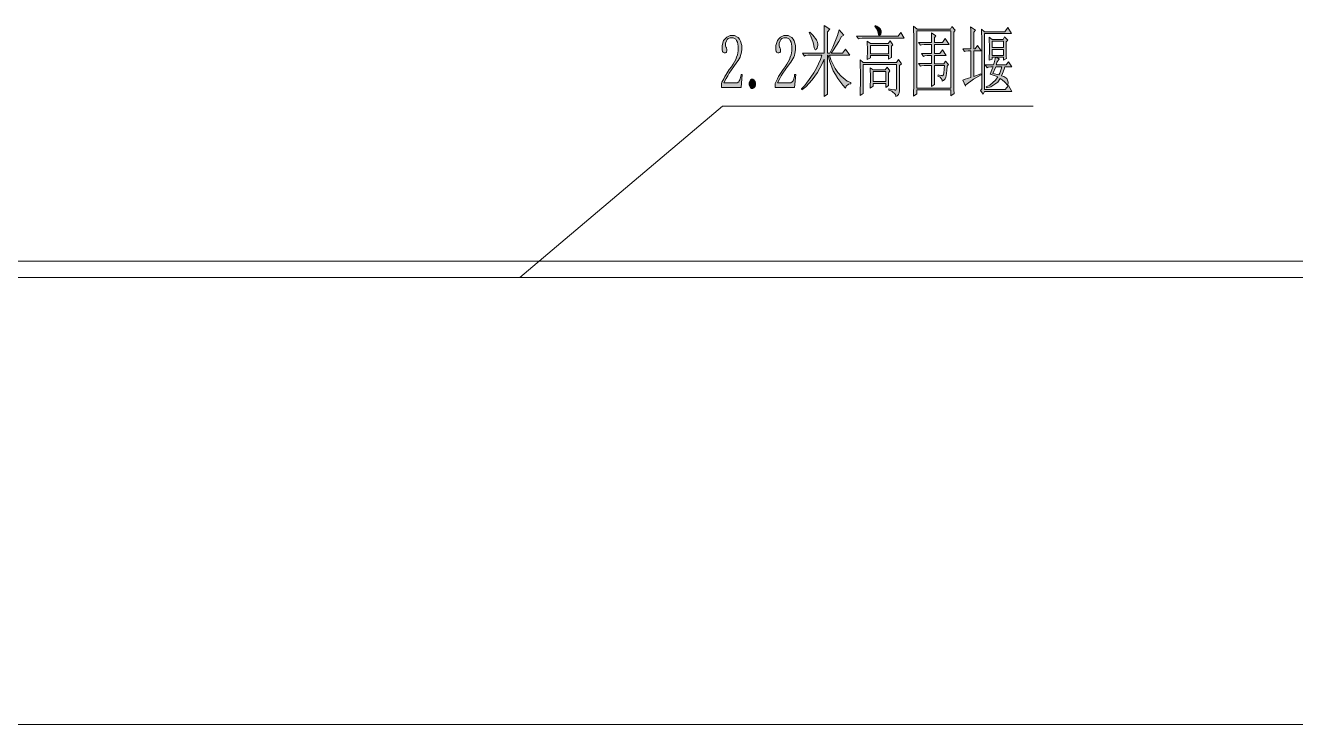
# Model space of a CAD drawing. Header units: millimetres. Extents: x -4415 to 173792, y -78716 to 47289.
# Drawn here: x 48387 to 62598, y -32199 to -24379 of the extents above; entities that cross this region are included whole.
import ezdxf

# ---------------------------------------------------------------- set-up
doc = ezdxf.new("R2010")
doc.units = ezdxf.units.MM

msp = doc.modelspace()

# ---------------------------------------------------------------- hatches: boundary and pattern name
h = msp.add_hatch(color=0)
h.dxf.hatch_style = 2
h.paths.add_polyline_path([(57324, -24691), (57324, -24490), (57324, -24463), (57323, -24409), (57322, -24382), (57387, -24420), (57359, -24450), (57359, -24691), (57385, -24691), (57421, -24624), (57474, -24493), (57490, -24430), (57545, -24490), (57519, -24504), (57487, -24558), (57428, -24653), (57401, -24691), (57528, -24691), (57563, -24644), (57610, -24711), (57383, -24711), (57398, -24765), (57446, -24861), (57478, -24904), (57512, -24947), (57582, -25004), (57620, -25019), (57620, -25033), (57597, -25035), (57570, -25058), (57563, -25080), (57532, -25048), (57475, -24973), (57449, -24929), (57425, -24886), (57384, -24776), (57369, -24711), (57359, -24711), (57359, -25036), (57359, -25072), (57360, -25126), (57361, -25147), (57322, -25174), (57323, -25123), (57324, -24914), (57324, -24755), (57300, -24810), (57249, -24906), (57220, -24947), (57191, -24989), (57118, -25065), (57073, -25100), (57068, -25090), (57107, -25050), (57176, -24959), (57206, -24908), (57236, -24859), (57281, -24759), (57296, -24711), (57157, -24711), (57142, -24711), (57114, -24716), (57102, -24722), (57080, -24691)])
h = msp.add_hatch(color=0)
h.dxf.hatch_style = 2
h.paths.add_polyline_path([(57892, -24389), (57894, -24379), (57913, -24389), (57939, -24407), (57945, -24415), (57953, -24422), (57960, -24439), (57961, -24450), (57961, -24460), (57958, -24476), (57954, -24481), (57950, -24488), (57944, -24493), (57940, -24493), (57932, -24480), (57929, -24466), (57925, -24448), (57906, -24409)])
h = msp.add_hatch(color=0)
h.paths.add_polyline_path([(58774, -25006), (58774, -25032), (58775, -25098), (58776, -25140), (58741, -25167), (58741, -25101), (58359, -25101), (58359, -25144), (58323, -25170), (58324, -25125), (58325, -25063), (58325, -25047), (58325, -24518), (58325, -24497), (58324, -24432), (58323, -24387), (58363, -24420), (58736, -24420), (58753, -24390), (58790, -24433), (58774, -24453)])
h.paths.add_polyline_path([(58359, -24440), (58359, -25080), (58741, -25080), (58741, -24440)])
h = msp.add_hatch(color=0)
h.dxf.hatch_style = 2
h.paths.add_polyline_path([(58962, -24396), (59016, -24433), (58996, -24456), (58996, -24641), (59013, -24641), (59039, -24605), (59079, -24662), (58996, -24662), (58996, -24949), (59077, -24919), (59079, -24933), (58995, -24979), (58909, -25042), (58905, -25057), (58873, -24990), (58891, -24985), (58937, -24970), (58964, -24960), (58964, -24662), (58950, -24662), (58935, -24662), (58906, -24666), (58893, -24671), (58873, -24641), (58964, -24641), (58964, -24504), (58964, -24483), (58963, -24430)])
h = msp.add_hatch(color=0)
h.dxf.hatch_style = 2
h.paths.add_polyline_path([(59083, -24420), (59116, -24450), (59346, -24450), (59379, -24403), (59419, -24469), (59116, -24469), (59116, -25097), (59348, -25097), (59384, -25050), (59423, -25118), (59119, -25118), (59103, -25147), (59071, -25107), (59086, -25090), (59086, -24550), (59086, -24520), (59084, -24454)])
h = msp.add_hatch(color=0)
h.dxf.hatch_style = 2
h.paths.add_polyline_path([(56362, -24641), (56362, -24611), (56353, -24565), (56344, -24549), (56334, -24533), (56306, -24517), (56287, -24517), (56273, -24517), (56249, -24527), (56238, -24538), (56229, -24550), (56219, -24577), (56219, -24594), (56219, -24604), (56223, -24621), (56229, -24627), (56232, -24634), (56235, -24648), (56235, -24654), (56235, -24663), (56232, -24675), (56230, -24680), (56227, -24683), (56218, -24687), (56212, -24687), (56205, -24687), (56193, -24682), (56190, -24675), (56186, -24670), (56182, -24651), (56182, -24638), (56182, -24602), (56199, -24549), (56217, -24531), (56234, -24511), (56272, -24493), (56292, -24493), (56320, -24493), (56362, -24513), (56375, -24534), (56389, -24554), (56402, -24604), (56402, -24634), (56402, -24654), (56395, -24695), (56389, -24714), (56382, -24735), (56362, -24773), (56348, -24791), (56314, -24839), (56262, -24915), (56244, -24944), (56226, -24974), (56204, -25013), (56200, -25023), (56338, -25023), (56349, -25023), (56367, -25011), (56374, -25000), (56381, -24988), (56390, -24952), (56393, -24930), (56407, -24930), (56393, -25074), (56174, -25074), (56174, -25030), (56180, -25015), (56200, -24976), (56213, -24952), (56227, -24929), (56262, -24874), (56285, -24842), (56305, -24813), (56334, -24760), (56344, -24735), (56353, -24710), (56362, -24663)])
h = msp.add_hatch(color=0)
h.dxf.hatch_style = 2
h.paths.add_polyline_path([(56963, -24641), (56963, -24611), (56953, -24565), (56944, -24549), (56935, -24533), (56906, -24517), (56888, -24517), (56874, -24517), (56849, -24527), (56840, -24538), (56830, -24550), (56819, -24577), (56819, -24594), (56819, -24604), (56825, -24621), (56829, -24627), (56832, -24634), (56836, -24648), (56836, -24654), (56836, -24663), (56833, -24675), (56830, -24680), (56827, -24683), (56818, -24687), (56813, -24687), (56805, -24687), (56794, -24682), (56790, -24675), (56786, -24670), (56783, -24651), (56783, -24638), (56783, -24602), (56800, -24549), (56817, -24531), (56835, -24511), (56873, -24493), (56892, -24493), (56920, -24493), (56962, -24513), (56976, -24534), (56989, -24553), (57003, -24604), (57003, -24634), (57003, -24654), (56996, -24695), (56990, -24714), (56983, -24735), (56963, -24773), (56949, -24791), (56915, -24839), (56862, -24915), (56844, -24944), (56826, -24974), (56804, -25013), (56801, -25023), (56939, -25023), (56950, -25023), (56967, -25011), (56975, -25000), (56981, -24988), (56991, -24952), (56993, -24930), (57007, -24930), (56993, -25074), (56775, -25074), (56775, -25030), (56781, -25015), (56800, -24976), (56814, -24952), (56828, -24929), (56863, -24874), (56886, -24842), (56905, -24813), (56935, -24760), (56944, -24735), (56953, -24710), (56963, -24663)])
h = msp.add_hatch(color=0)
h.dxf.hatch_style = 2
h.paths.add_polyline_path([(57162, -24453), (57197, -24490), (57238, -24539), (57243, -24552), (57249, -24565), (57253, -24590), (57251, -24602), (57250, -24614), (57244, -24634), (57239, -24641), (57235, -24648), (57228, -24654), (57225, -24654), (57221, -24654), (57211, -24629), (57207, -24604), (57199, -24570), (57173, -24500), (57155, -24463)])
h = msp.add_hatch(color=0)
h.dxf.hatch_style = 2
h.paths.add_polyline_path([(57685, -24500), (58152, -24500), (58180, -24460), (58220, -24520), (57763, -24520), (57748, -24520), (57719, -24525), (57706, -24531)])
h = msp.add_hatch(color=0)
h.paths.add_polyline_path([(57805, -24761), (57806, -24735), (57807, -24683), (57807, -24657), (57807, -24633), (57806, -24582), (57805, -24556), (57842, -24583), (58040, -24583), (58060, -24553), (58091, -24597), (58075, -24613), (58075, -24654), (58076, -24716), (58077, -24738), (58044, -24755), (58044, -24717), (57840, -24717), (57840, -24741)])
h.paths.add_polyline_path([(57840, -24604), (57840, -24698), (58044, -24698), (58044, -24604)])
h = msp.add_hatch(color=0)
h.dxf.hatch_style = 2
h.paths.add_polyline_path([(58598, -24932), (58611, -24936), (58631, -24941), (58639, -24941), (58646, -24942), (58657, -24933), (58659, -24925), (58661, -24915), (58666, -24868), (58668, -24829), (58556, -24829), (58556, -24956), (58556, -24979), (58557, -25021), (58558, -25039), (58523, -25063), (58524, -25021), (58525, -24959), (58525, -24940), (58525, -24826), (58457, -24826), (58442, -24826), (58413, -24830), (58400, -24835), (58380, -24805), (58525, -24805), (58525, -24715), (58493, -24715), (58477, -24715), (58449, -24719), (58436, -24725), (58414, -24695), (58525, -24695), (58525, -24591), (58457, -24591), (58442, -24591), (58413, -24596), (58400, -24601), (58380, -24571), (58525, -24571), (58525, -24545), (58524, -24491), (58523, -24464), (58574, -24494), (58556, -24514), (58556, -24571), (58647, -24571), (58677, -24527), (58722, -24591), (58556, -24591), (58556, -24695), (58619, -24695), (58647, -24654), (58689, -24715), (58556, -24715), (58556, -24809), (58663, -24809), (58680, -24779), (58715, -24818), (58699, -24835), (58697, -24883), (58689, -24944), (58684, -24959), (58678, -24975), (58658, -24996), (58642, -25003), (58644, -24988), (58621, -24959), (58596, -24946)])
h = msp.add_hatch(color=0)
h.paths.add_polyline_path([(59170, -24769), (59171, -24737), (59172, -24673), (59172, -24642), (59172, -24611), (59171, -24546), (59170, -24510), (59203, -24537), (59325, -24537), (59342, -24507), (59377, -24543), (59360, -24564), (59360, -24678), (59360, -24693), (59361, -24728), (59362, -24748), (59330, -24766), (59330, -24736), (59247, -24736), (59285, -24758), (59279, -24761), (59267, -24774), (59261, -24784), (59257, -24792), (59251, -24812), (59247, -24821), (59358, -24821), (59384, -24785), (59423, -24842), (59346, -24842), (59338, -24867), (59319, -24917), (59309, -24943), (59334, -24952), (59366, -24973), (59371, -24982), (59376, -24992), (59381, -25014), (59381, -25024), (59379, -25035), (59377, -25046), (59374, -25046), (59364, -25038), (59358, -25030), (59346, -25015), (59314, -24986), (59293, -24973), (59265, -25013), (59188, -25065), (59140, -25077), (59135, -25066), (59177, -25048), (59242, -24992), (59267, -24956), (59246, -24946), (59204, -24931), (59182, -24926), (59189, -24905), (59204, -24863), (59213, -24842), (59203, -24842), (59188, -24842), (59159, -24847), (59147, -24852), (59126, -24821), (59217, -24821), (59226, -24797), (59237, -24754), (59241, -24736), (59203, -24736), (59203, -24755)])
h.paths.add_polyline_path([(59203, -24556), (59203, -24627), (59330, -24627), (59330, -24556)])
h.paths.add_polyline_path([(59203, -24648), (59203, -24715), (59330, -24715), (59330, -24648)])
h.paths.add_polyline_path([(59210, -24916), (59228, -24919), (59261, -24928), (59279, -24932), (59287, -24913), (59304, -24867), (59311, -24842), (59243, -24842)])
h = msp.add_hatch(color=0)
h.dxf.hatch_style = 2
h.paths.add_polyline_path([(58046, -25090), (58076, -25095), (58113, -25101), (58119, -25102), (58127, -25103), (58133, -25090), (58133, -25077), (58133, -24815), (57761, -24815), (57761, -25140), (57727, -25164), (57728, -25113), (57730, -25014), (57730, -24964), (57730, -24915), (57728, -24815), (57727, -24765), (57761, -24795), (58131, -24795), (58155, -24761), (58187, -24809), (58166, -24828), (58166, -25090), (58166, -25107), (58163, -25133), (58159, -25141), (58156, -25151), (58140, -25167), (58127, -25174), (58121, -25150), (58082, -25115), (58046, -25103)])
h = msp.add_hatch(color=0)
h.paths.add_polyline_path([(58042, -24908), (58042, -24949), (58043, -25021), (58044, -25053), (58012, -25073), (58012, -25027), (57870, -25027), (57870, -25057), (57838, -25080), (57839, -25051), (57840, -24994), (57840, -24965), (57840, -24937), (57839, -24881), (57838, -24852), (57870, -24875), (58006, -24875), (58028, -24845), (58058, -24889)])
h.paths.add_polyline_path([(57870, -24896), (57870, -25006), (58012, -25006), (58012, -24896)])
h = msp.add_hatch(color=0)
h.dxf.hatch_style = 2
h.paths.add_polyline_path([(56520, -25083), (56512, -25083), (56500, -25076), (56495, -25069), (56490, -25063), (56484, -25045), (56484, -25033), (56484, -25021), (56490, -25003), (56495, -24995), (56500, -24989), (56512, -24982), (56520, -24982), (56526, -24982), (56539, -24990), (56544, -24998), (56550, -25005), (56554, -25022), (56554, -25033), (56554, -25045), (56550, -25063), (56544, -25069), (56539, -25076), (56526, -25083)])

# ---------------------------------------------------------------- linework, layer by layer
at = {"color": 0, "lineweight": 0}
for points in [[(57324, -24691), (57324, -24490), (57324, -24463), (57323, -24409), (57322, -24382), (57387, -24420), (57359, -24450), (57359, -24691), (57385, -24691), (57421, -24624), (57474, -24493), (57490, -24430), (57545, -24490), (57519, -24504), (57487, -24558), (57428, -24653), (57401, -24691), (57528, -24691), (57563, -24644), (57610, -24711), (57383, -24711), (57398, -24765), (57446, -24861), (57478, -24904), (57512, -24947), (57582, -25004), (57620, -25019), (57620, -25033), (57597, -25035), (57570, -25058), (57563, -25080), (57532, -25048), (57475, -24973), (57449, -24929), (57425, -24886), (57384, -24776), (57369, -24711), (57359, -24711), (57359, -25036), (57359, -25072), (57360, -25126), (57361, -25147), (57322, -25174), (57323, -25123), (57324, -24914), (57324, -24755), (57300, -24810), (57249, -24906), (57220, -24947), (57191, -24989), (57118, -25065), (57073, -25100), (57068, -25090), (57107, -25050), (57176, -24959), (57206, -24908), (57236, -24859), (57281, -24759), (57296, -24711), (57157, -24711), (57142, -24711), (57114, -24716), (57102, -24722), (57080, -24691)], [(57892, -24389), (57894, -24379), (57913, -24389), (57939, -24407), (57945, -24415), (57953, -24422), (57960, -24439), (57961, -24450), (57961, -24460), (57958, -24476), (57954, -24481), (57950, -24488), (57944, -24493), (57940, -24493), (57932, -24480), (57929, -24466), (57925, -24448), (57906, -24409)], [(58774, -25006), (58774, -25032), (58775, -25098), (58776, -25140), (58741, -25167), (58741, -25101), (58359, -25101), (58359, -25144), (58323, -25170), (58324, -25125), (58325, -25063), (58325, -25047), (58325, -24518), (58325, -24497), (58324, -24432), (58323, -24387), (58363, -24420), (58736, -24420), (58753, -24390), (58790, -24433), (58774, -24453)], [(58359, -24440), (58359, -25080), (58741, -25080), (58741, -24440)], [(58962, -24396), (59016, -24433), (58996, -24456), (58996, -24641), (59013, -24641), (59039, -24605), (59079, -24662), (58996, -24662), (58996, -24949), (59077, -24919), (59079, -24933), (58995, -24979), (58909, -25042), (58905, -25057), (58873, -24990), (58891, -24985), (58937, -24970), (58964, -24960), (58964, -24662), (58950, -24662), (58935, -24662), (58906, -24666), (58893, -24671), (58873, -24641), (58964, -24641), (58964, -24504), (58964, -24483), (58963, -24430)], [(59083, -24420), (59116, -24450), (59346, -24450), (59379, -24403), (59419, -24469), (59116, -24469), (59116, -25097), (59348, -25097), (59384, -25050), (59423, -25118), (59119, -25118), (59103, -25147), (59071, -25107), (59086, -25090), (59086, -24550), (59086, -24520), (59084, -24454)], [(56362, -24641), (56362, -24611), (56353, -24565), (56344, -24549), (56334, -24533), (56306, -24517), (56287, -24517), (56273, -24517), (56249, -24527), (56238, -24538), (56229, -24550), (56219, -24577), (56219, -24594), (56219, -24604), (56223, -24621), (56229, -24627), (56232, -24634), (56235, -24648), (56235, -24654), (56235, -24663), (56232, -24675), (56230, -24680), (56227, -24683), (56218, -24687), (56212, -24687), (56205, -24687), (56193, -24682), (56190, -24675), (56186, -24670), (56182, -24651), (56182, -24638), (56182, -24602), (56199, -24549), (56217, -24531), (56234, -24511), (56272, -24493), (56292, -24493), (56320, -24493), (56362, -24513), (56375, -24534), (56389, -24554), (56402, -24604), (56402, -24634), (56402, -24654), (56395, -24695), (56389, -24714), (56382, -24735), (56362, -24773), (56348, -24791), (56314, -24839), (56262, -24915), (56244, -24944), (56226, -24974), (56204, -25013), (56200, -25023), (56338, -25023), (56349, -25023), (56367, -25011), (56374, -25000), (56381, -24988), (56390, -24952), (56393, -24930), (56407, -24930), (56393, -25074), (56174, -25074), (56174, -25030), (56180, -25015), (56200, -24976), (56213, -24952), (56227, -24929), (56262, -24874), (56285, -24842), (56305, -24813), (56334, -24760), (56344, -24735), (56353, -24710), (56362, -24663)], [(56963, -24641), (56963, -24611), (56953, -24565), (56944, -24549), (56935, -24533), (56906, -24517), (56888, -24517), (56874, -24517), (56849, -24527), (56840, -24538), (56830, -24550), (56819, -24577), (56819, -24594), (56819, -24604), (56825, -24621), (56829, -24627), (56832, -24634), (56836, -24648), (56836, -24654), (56836, -24663), (56833, -24675), (56830, -24680), (56827, -24683), (56818, -24687), (56813, -24687), (56805, -24687), (56794, -24682), (56790, -24675), (56786, -24670), (56783, -24651), (56783, -24638), (56783, -24602), (56800, -24549), (56817, -24531), (56835, -24511), (56873, -24493), (56892, -24493), (56920, -24493), (56962, -24513), (56976, -24534), (56989, -24553), (57003, -24604), (57003, -24634), (57003, -24654), (56996, -24695), (56990, -24714), (56983, -24735), (56963, -24773), (56949, -24791), (56915, -24839), (56862, -24915), (56844, -24944), (56826, -24974), (56804, -25013), (56801, -25023), (56939, -25023), (56950, -25023), (56967, -25011), (56975, -25000), (56981, -24988), (56991, -24952), (56993, -24930), (57007, -24930), (56993, -25074), (56775, -25074), (56775, -25030), (56781, -25015), (56800, -24976), (56814, -24952), (56828, -24929), (56863, -24874), (56886, -24842), (56905, -24813), (56935, -24760), (56944, -24735), (56953, -24710), (56963, -24663)], [(57162, -24453), (57197, -24490), (57238, -24539), (57243, -24552), (57249, -24565), (57253, -24590), (57251, -24602), (57250, -24614), (57244, -24634), (57239, -24641), (57235, -24648), (57228, -24654), (57225, -24654), (57221, -24654), (57211, -24629), (57207, -24604), (57199, -24570), (57173, -24500), (57155, -24463)], [(57685, -24500), (58152, -24500), (58180, -24460), (58220, -24520), (57763, -24520), (57748, -24520), (57719, -24525), (57706, -24531)], [(57805, -24761), (57806, -24735), (57807, -24683), (57807, -24657), (57807, -24633), (57806, -24582), (57805, -24556), (57842, -24583), (58040, -24583), (58060, -24553), (58091, -24597), (58075, -24613), (58075, -24654), (58076, -24716), (58077, -24738), (58044, -24755), (58044, -24717), (57840, -24717), (57840, -24741)], [(58598, -24932), (58611, -24936), (58631, -24941), (58639, -24941), (58646, -24942), (58657, -24933), (58659, -24925), (58661, -24915), (58666, -24868), (58668, -24829), (58556, -24829), (58556, -24956), (58556, -24979), (58557, -25021), (58558, -25039), (58523, -25063), (58524, -25021), (58525, -24959), (58525, -24940), (58525, -24826), (58457, -24826), (58442, -24826), (58413, -24830), (58400, -24835), (58380, -24805), (58525, -24805), (58525, -24715), (58493, -24715), (58477, -24715), (58449, -24719), (58436, -24725), (58414, -24695), (58525, -24695), (58525, -24591), (58457, -24591), (58442, -24591), (58413, -24596), (58400, -24601), (58380, -24571), (58525, -24571), (58525, -24545), (58524, -24491), (58523, -24464), (58574, -24494), (58556, -24514), (58556, -24571), (58647, -24571), (58677, -24527), (58722, -24591), (58556, -24591), (58556, -24695), (58619, -24695), (58647, -24654), (58689, -24715), (58556, -24715), (58556, -24809), (58663, -24809), (58680, -24779), (58715, -24818), (58699, -24835), (58697, -24883), (58689, -24944), (58684, -24959), (58678, -24975), (58658, -24996), (58642, -25003), (58644, -24988), (58621, -24959), (58596, -24946)], [(59170, -24769), (59171, -24737), (59172, -24673), (59172, -24642), (59172, -24611), (59171, -24546), (59170, -24510), (59203, -24537), (59325, -24537), (59342, -24507), (59377, -24543), (59360, -24564), (59360, -24678), (59360, -24693), (59361, -24728), (59362, -24748), (59330, -24766), (59330, -24736), (59247, -24736), (59285, -24758), (59279, -24761), (59267, -24774), (59261, -24784), (59257, -24792), (59251, -24812), (59247, -24821), (59358, -24821), (59384, -24785), (59423, -24842), (59346, -24842), (59338, -24867), (59319, -24917), (59309, -24943), (59334, -24952), (59366, -24973), (59371, -24982), (59376, -24992), (59381, -25014), (59381, -25024), (59379, -25035), (59377, -25046), (59374, -25046), (59364, -25038), (59358, -25030), (59346, -25015), (59314, -24986), (59293, -24973), (59265, -25013), (59188, -25065), (59140, -25077), (59135, -25066), (59177, -25048), (59242, -24992), (59267, -24956), (59246, -24946), (59204, -24931), (59182, -24926), (59189, -24905), (59204, -24863), (59213, -24842), (59203, -24842), (59188, -24842), (59159, -24847), (59147, -24852), (59126, -24821), (59217, -24821), (59226, -24797), (59237, -24754), (59241, -24736), (59203, -24736), (59203, -24755)], [(59203, -24556), (59203, -24627), (59330, -24627), (59330, -24556)], [(57840, -24604), (57840, -24698), (58044, -24698), (58044, -24604)], [(59203, -24648), (59203, -24715), (59330, -24715), (59330, -24648)], [(58046, -25090), (58076, -25095), (58113, -25101), (58119, -25102), (58127, -25103), (58133, -25090), (58133, -25077), (58133, -24815), (57761, -24815), (57761, -25140), (57727, -25164), (57728, -25113), (57730, -25014), (57730, -24964), (57730, -24915), (57728, -24815), (57727, -24765), (57761, -24795), (58131, -24795), (58155, -24761), (58187, -24809), (58166, -24828), (58166, -25090), (58166, -25107), (58163, -25133), (58159, -25141), (58156, -25151), (58140, -25167), (58127, -25174), (58121, -25150), (58082, -25115), (58046, -25103)], [(58042, -24908), (58042, -24949), (58043, -25021), (58044, -25053), (58012, -25073), (58012, -25027), (57870, -25027), (57870, -25057), (57838, -25080), (57839, -25051), (57840, -24994), (57840, -24965), (57840, -24937), (57839, -24881), (57838, -24852), (57870, -24875), (58006, -24875), (58028, -24845), (58058, -24889)], [(59210, -24916), (59228, -24919), (59261, -24928), (59279, -24932), (59287, -24913), (59304, -24867), (59311, -24842), (59243, -24842)], [(56520, -25083), (56512, -25083), (56500, -25076), (56495, -25069), (56490, -25063), (56484, -25045), (56484, -25033), (56484, -25021), (56490, -25003), (56495, -24995), (56500, -24989), (56512, -24982), (56520, -24982), (56526, -24982), (56539, -24990), (56544, -24998), (56550, -25005), (56554, -25022), (56554, -25033), (56554, -25045), (56550, -25063), (56544, -25069), (56539, -25076), (56526, -25083)], [(57870, -24896), (57870, -25006), (58012, -25006), (58012, -24896)]]:
    msp.add_lwpolyline(points, close=True, dxfattribs=at)
for points in [[(53918, -27198), (56187, -25284)], [(56187, -25284), (59661, -25284)], [(65502, -27014), (35944, -27014)], [(65502, -27014), (35944, -27014)], [(65701, -27198), (35946, -27198)], [(65701, -27198), (35946, -27198)], [(35946, -27198), (60691, -27198)], [(36003, -32199), (69175, -32199)]]:
    msp.add_lwpolyline(points, dxfattribs=at)

doc.saveas('drawing.dxf')
